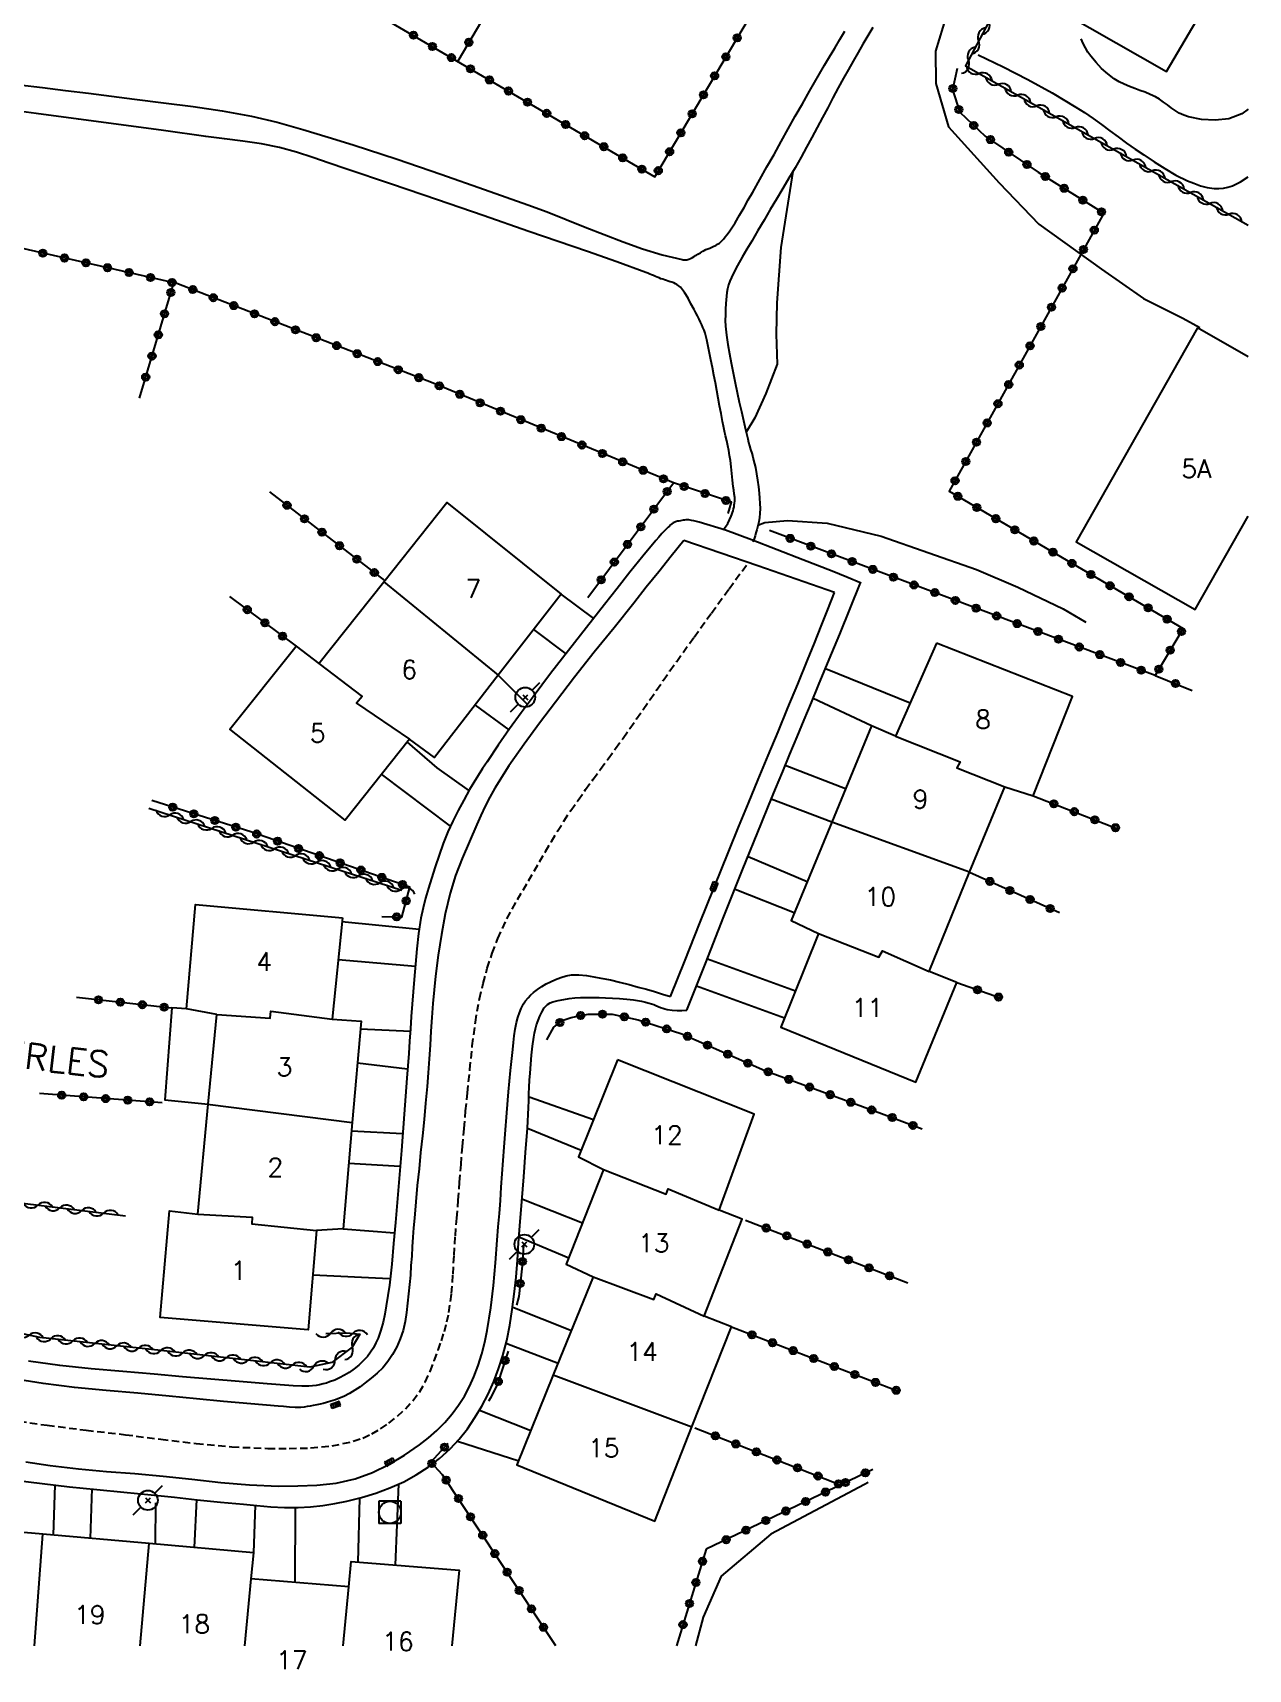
# Model space of a CAD drawing. Header units: millimetres. Extents: x 146997 to 148001, y 141998 to 143001.
# Drawn here: x 147917.3 to 148000, y 141998.4 to 142109.7 of the extents above; entities that cross this region are included whole.
import ezdxf
from ezdxf.enums import TextEntityAlignment as Align

# ---------------------------------------------------------------- set-up
doc = ezdxf.new("R2010")
doc.units = ezdxf.units.MM
doc.linetypes.add('DASHED', pattern=[0.75, 0.5, -0.25])
doc.layers.get('0').update_dxf_attribs({"linetype": 'CONTINUOUS'})
for name, color, linetype in [('W0001', 6, 'DASHED'), ('W0014', 7, 'CONTINUOUS'), ('W0017', 7, 'CONTINUOUS'), ('W0071', 7, 'CONTINUOUS'), ('W0101', 7, 'CONTINUOUS'), ('W0104', 1, 'CONTINUOUS'), ('W0211', 2, 'CONTINUOUS'), ('W0214', 2, 'CONTINUOUS'), ('W0310', 3, 'CONTINUOUS'), ('W0323', 7, 'CONTINUOUS'), ('W0330', 7, 'CONTINUOUS'), ('W0401', 7, 'CONTINUOUS'), ('W0420', 7, 'CONTINUOUS'), ('W0473', 7, 'CONTINUOUS'), ('W0989', 7, 'CONTINUOUS'), ('W0991', 7, 'CONTINUOUS'), ('W1102', 7, 'CONTINUOUS')]:
    doc.layers.add(name, color=color, linetype=linetype)
doc.styles.get("Standard").update_dxf_attribs({"font": 'romans.shx', "width": 0.85})

# ---------------------------------------------------------------- blocks, each defined once
blk = doc.blocks.new('T420')
for p, q in [((0.75, 0.75), (-0.75, 0.75)), ((-0.75, 0.75), (-0.75, -0.75)), ((0.75, 0.75), (0.75, -0.75)), ((0.75, -0.75), (-0.75, -0.75))]:
    blk.add_line(p, q)
blk.add_ellipse((0, 0), major_axis=(-0.53, 0.53), ratio=1, start_param=3.926991, end_param=10.210176)
blk = doc.blocks.new('T401')
for p, q in [((-0.3, 0.3), (0, 0.3)), ((-0.3, -0.25), (-0.3, 0.3)), ((-0.3, 0.15), (0, 0.15)), ((-0.3, 0), (0, 0)), ((0, 0.3), (0, -0.25)), ((-0.3, -0.15), (0, -0.15)), ((-0.3, -0.25), (-0.3, -0.3)), ((-0.3, -0.3), (0, -0.3)), ((0, -0.3), (0, -0.25))]:
    blk.add_line(p, q)
blk = doc.blocks.new('T473')
for p, q in [((-0.166667, 0.166667), (0.166667, -0.166667)), ((-0.166667, -0.166667), (0.166667, 0.166667)), ((0.500001, 0.500001), (1.000002, 1.000002)), ((-1.000002, -1.000002), (-0.500001, -0.500001))]:
    blk.add_line(p, q)
blk.add_ellipse((0, 0), major_axis=(0.471405, 0.471405), ratio=1, start_param=5.4977871438, end_param=11.780972451)
blk = doc.blocks.new('t323o')
at = {"color": 0, "linetype": 'Continuous'}
for radius in [0.25, 0.15]:
    blk.add_circle((0, 0), radius, dxfattribs=at)
blk = doc.blocks.new('t310o')
at = {"color": 0, "linetype": 'Continuous'}
for centre, start, end in [((-0.5, 0.38), 216.8699, 323.1304), ((0.5, -0.37), 36.8699, 143.1303)]:
    blk.add_arc(centre, 0.625, start, end, dxfattribs=at)

msp = doc.modelspace()

# ---------------------------------------------------------------- linework, layer by layer
at = {"layer": 'W0001'}
msp.add_lwpolyline([(147915.67, 142015.39), (147918.32, 142014.99), (147920.98, 142014.66), (147923.64, 142014.35), (147926.05, 142014.04), (147928.46, 142013.75), (147930.88, 142013.52), (147933.32, 142013.42), (147934.77, 142013.41), (147936.23, 142013.45), (147937.7, 142013.59), (147939.14, 142013.9), (147939.79, 142014.12), (147940.41, 142014.41), (147941, 142014.76), (147941.56, 142015.14), (147942.14, 142015.61), (147942.68, 142016.11), (147943.18, 142016.66), (147943.63, 142017.25), (147944.03, 142017.93), (147944.36, 142018.65), (147944.64, 142019.38), (147944.91, 142020.11), (147945.13, 142020.74), (147945.33, 142021.37), (147945.5, 142022.02), (147945.64, 142022.67), (147945.82, 142023.96), (147945.92, 142025.27), (147945.99, 142026.57), (147946.08, 142027.88), (147946.18, 142029.09), (147946.28, 142030.31), (147946.37, 142031.52), (147946.47, 142032.74), (147946.56, 142033.95), (147946.67, 142035.17), (147946.78, 142036.39), (147946.9, 142037.6), (147947.07, 142039.2), (147947.23, 142040.81), (147947.44, 142042.41), (147947.72, 142044), (147947.97, 142045.05), (147948.25, 142046.08), (147948.58, 142047.1), (147948.97, 142048.1), (147949.59, 142049.45), (147950.31, 142050.75), (147951.06, 142052.03), (147951.8, 142053.31), (147952.2, 142054.01), (147952.61, 142054.71), (147953.02, 142055.4), (147953.46, 142056.09), (147953.94, 142056.81), (147954.43, 142057.52), (147954.94, 142058.23), (147955.45, 142058.93), (147955.96, 142059.63), (147956.47, 142060.33), (147956.98, 142061.03), (147957.49, 142061.74), (147957.94, 142062.39), (147958.4, 142063.04), (147958.85, 142063.69), (147959.3, 142064.34), (147959.76, 142064.99), (147960.21, 142065.65), (147960.67, 142066.3), (147961.13, 142066.94), (147962.31, 142068.6), (147963.5, 142070.24), (147964.69, 142071.89), (147965.89, 142073.52)], dxfattribs=at)
at = {"layer": 'W0014'}
for points in [[(147973.68, 142072.27), (147972.69, 142072.68), (147971.7, 142073.09), (147970.71, 142073.48), (147969.71, 142073.87), (147967.96, 142074.55), (147966.21, 142075.23), (147964.44, 142075.87), (147962.65, 142076.42), (147962.48, 142076.47), (147962.3, 142076.51), (147962.13, 142076.54), (147961.95, 142076.57), (147961.85, 142076.57), (147961.76, 142076.57), (147961.66, 142076.56), (147961.57, 142076.55), (147961.47, 142076.54), (147961.38, 142076.52), (147961.28, 142076.5), (147961.18, 142076.48), (147961.11, 142076.46), (147961.04, 142076.44), (147960.97, 142076.41), (147960.9, 142076.37), (147960.81, 142076.31), (147960.72, 142076.24), (147960.64, 142076.16), (147960.55, 142076.08), (147960.33, 142075.86), (147960.12, 142075.64), (147959.92, 142075.4), (147959.71, 142075.17), (147958.82, 142074.1), (147957.95, 142073.01), (147957.09, 142071.91), (147956.23, 142070.82), (147955, 142069.26), (147953.77, 142067.7), (147952.55, 142066.13), (147951.36, 142064.55), (147950.56, 142063.46), (147949.77, 142062.36), (147949, 142061.25), (147948.24, 142060.13), (147947.93, 142059.66), (147947.63, 142059.19), (147947.34, 142058.71), (147947.05, 142058.23), (147946.66, 142057.52), (147946.27, 142056.81), (147945.91, 142056.09), (147945.57, 142055.35), (147945.26, 142054.57), (147944.97, 142053.78), (147944.71, 142052.98), (147944.46, 142052.19), (147944.26, 142051.52), (147944.06, 142050.85), (147943.88, 142050.18), (147943.73, 142049.49), (147943.57, 142048.45), (147943.46, 142047.41), (147943.37, 142046.36), (147943.28, 142045.31), (147943.21, 142044.47), (147943.14, 142043.64), (147943.08, 142042.8), (147943.02, 142041.96), (147942.96, 142041.12), (147942.91, 142040.28), (147942.85, 142039.45), (147942.78, 142038.61), (147942.6, 142036.15), (147942.41, 142033.69), (147942.21, 142031.24), (147942, 142028.78), (147941.87, 142027.36), (147941.75, 142025.94), (147941.6, 142024.52), (147941.38, 142023.11), (147941.28, 142022.56), (147941.17, 142022), (147941.02, 142021.45), (147940.83, 142020.92), (147940.68, 142020.59), (147940.51, 142020.27), (147940.32, 142019.97), (147940.1, 142019.68), (147939.82, 142019.38), (147939.52, 142019.09), (147939.2, 142018.83), (147938.86, 142018.59), (147938.55, 142018.39), (147938.21, 142018.22), (147937.88, 142018.07), (147937.53, 142017.94), (147937.31, 142017.86), (147937.08, 142017.8), (147936.85, 142017.74), (147936.61, 142017.7), (147936.37, 142017.67), (147936.12, 142017.66), (147935.88, 142017.65), (147935.64, 142017.65), (147935.05, 142017.67), (147934.46, 142017.72), (147933.88, 142017.77), (147933.29, 142017.82), (147931.37, 142017.97), (147929.44, 142018.13), (147927.52, 142018.29), (147925.6, 142018.46), (147923.46, 142018.65), (147921.32, 142018.83), (147919.18, 142019.05), (147917.06, 142019.35)], [(147961.61, 142075.18), (147960.76, 142074.12), (147959.91, 142073.05), (147959.06, 142071.99), (147958.22, 142070.92), (147956.88, 142069.24), (147955.53, 142067.57), (147954.19, 142065.88), (147952.88, 142064.18), (147951.81, 142062.75), (147950.75, 142061.31), (147949.72, 142059.84), (147948.76, 142058.33), (147948.42, 142057.72), (147948.11, 142057.11), (147947.82, 142056.48), (147947.54, 142055.85), (147947.04, 142054.71), (147946.55, 142053.55), (147946.1, 142052.38), (147945.73, 142051.18), (147945.39, 142049.79), (147945.13, 142048.38), (147944.92, 142046.97), (147944.74, 142045.55), (147944.63, 142044.61), (147944.54, 142043.67), (147944.47, 142042.73), (147944.41, 142041.79), (147944.36, 142040.85), (147944.3, 142039.91), (147944.23, 142038.97), (147944.16, 142038.03), (147944.06, 142036.91), (147943.95, 142035.79), (147943.84, 142034.67), (147943.72, 142033.55), (147943.61, 142032.43), (147943.49, 142031.31), (147943.39, 142030.19), (147943.29, 142029.07), (147943.23, 142028.42), (147943.19, 142027.78), (147943.15, 142027.14), (147943.11, 142026.5), (147943.06, 142025.85), (147943.02, 142025.21), (147942.96, 142024.57), (147942.89, 142023.93), (147942.83, 142023.3), (147942.76, 142022.67), (147942.67, 142022.04), (147942.52, 142021.43), (147942.32, 142020.87), (147942.09, 142020.33), (147941.81, 142019.81), (147941.48, 142019.32), (147941.14, 142018.91), (147940.76, 142018.54), (147940.36, 142018.2), (147939.95, 142017.87), (147939.6, 142017.61), (147939.24, 142017.38), (147938.88, 142017.16), (147938.49, 142016.96), (147938.21, 142016.83), (147937.92, 142016.72), (147937.62, 142016.63), (147937.32, 142016.54), (147937.1, 142016.48), (147936.88, 142016.43), (147936.65, 142016.38), (147936.42, 142016.34), (147936.21, 142016.3), (147936, 142016.26), (147935.79, 142016.22), (147935.57, 142016.2), (147935.18, 142016.2), (147934.79, 142016.22), (147934.4, 142016.26), (147934.02, 142016.29), (147932.17, 142016.45), (147930.32, 142016.62), (147928.47, 142016.8), (147926.62, 142016.98), (147924.48, 142017.17), (147922.33, 142017.35), (147920.19, 142017.56), (147918.06, 142017.83), (147916.75, 142018.03)], [(147971.86, 142071.63), (147966.66, 142073.44), (147961.61, 142075.18)], [(147961.83, 142043.22), (147963.08, 142046.41), (147964.34, 142049.59), (147965.61, 142052.77), (147966.89, 142055.95), (147967.37, 142057.12), (147967.86, 142058.29), (147968.34, 142059.47), (147968.83, 142060.64), (147969.32, 142061.81), (147969.81, 142062.98), (147970.3, 142064.15), (147970.78, 142065.33), (147971.5, 142067.07), (147972.22, 142068.8), (147972.93, 142070.54), (147973.64, 142072.29)], [(147960.72, 142044.15), (147961.7, 142046.63), (147962.68, 142049.1), (147963.68, 142051.58), (147964.68, 142054.05), (147965.34, 142055.67), (147966.01, 142057.3), (147966.68, 142058.92), (147967.35, 142060.54), (147968.03, 142062.17), (147968.7, 142063.79), (147969.37, 142065.41), (147970.03, 142067.04), (147970.5, 142068.19), (147970.96, 142069.34), (147971.42, 142070.49), (147971.87, 142071.64)], [(147916.86, 142012.51), (147918.53, 142012.25), (147920.45, 142012.02), (147922.36, 142011.85), (147924.28, 142011.7), (147926.2, 142011.54), (147928.16, 142011.33), (147930.12, 142011.11), (147932.09, 142010.93), (147934.06, 142010.86), (147935.36, 142010.87), (147936.67, 142010.92), (147937.98, 142011.06), (147939.27, 142011.35), (147940.44, 142011.78), (147941.56, 142012.33), (147942.62, 142012.96), (147943.64, 142013.66), (147944.25, 142014.13), (147944.82, 142014.63), (147945.36, 142015.18), (147945.86, 142015.76), (147946.3, 142016.36), (147946.69, 142016.98), (147947.03, 142017.63), (147947.34, 142018.29), (147947.64, 142019.06), (147947.88, 142019.84), (147948.08, 142020.64), (147948.25, 142021.44), (147948.5, 142022.97), (147948.67, 142024.51), (147948.8, 142026.05), (147948.93, 142027.58), (147949, 142028.48), (147949.07, 142029.39), (147949.14, 142030.29), (147949.2, 142031.19), (147949.26, 142032.1), (147949.32, 142033), (147949.39, 142033.9), (147949.46, 142034.8), (147949.57, 142036.24), (147949.7, 142037.68), (147949.83, 142039.12), (147949.98, 142040.55), (147950.03, 142041.02), (147950.08, 142041.48), (147950.14, 142041.94), (147950.24, 142042.39), (147950.33, 142042.72), (147950.43, 142043.04), (147950.55, 142043.35), (147950.71, 142043.65), (147950.86, 142043.86), (147951.02, 142044.07), (147951.2, 142044.25), (147951.39, 142044.43), (147951.67, 142044.64), (147951.95, 142044.83), (147952.25, 142045.01), (147952.56, 142045.16), (147952.9, 142045.31), (147953.25, 142045.45), (147953.61, 142045.56), (147953.98, 142045.62), (147954.48, 142045.63), (147954.99, 142045.58), (147955.49, 142045.5), (147955.98, 142045.41), (147956.62, 142045.28), (147957.25, 142045.13), (147957.89, 142044.97), (147958.52, 142044.8), (147959.07, 142044.65), (147959.62, 142044.49), (147960.17, 142044.32), (147960.72, 142044.15)], [(147916.3, 142011.23), (147917.97, 142011.03), (147919.83, 142010.81), (147921.69, 142010.62), (147923.54, 142010.45), (147925.4, 142010.26), (147926.97, 142010.1), (147928.53, 142009.93), (147930.1, 142009.77), (147931.67, 142009.62), (147932.59, 142009.54), (147933.52, 142009.45), (147934.45, 142009.39), (147935.39, 142009.39), (147936.22, 142009.44), (147937.06, 142009.53), (147937.88, 142009.66), (147938.7, 142009.83), (147939.69, 142010.08), (147940.67, 142010.37), (147941.63, 142010.73), (147942.57, 142011.15), (147943.41, 142011.62), (147944.23, 142012.14), (147945, 142012.73), (147945.73, 142013.38), (147946.34, 142014.04), (147946.9, 142014.76), (147947.4, 142015.51), (147947.87, 142016.29), (147948.3, 142017.11), (147948.69, 142017.96), (147949.02, 142018.84), (147949.31, 142019.73), (147949.58, 142020.76), (147949.78, 142021.8), (147949.94, 142022.86), (147950.08, 142023.91), (147950.21, 142025.07), (147950.3, 142026.23), (147950.38, 142027.4), (147950.46, 142028.56), (147950.59, 142030.22), (147950.73, 142031.88), (147950.86, 142033.54), (147950.98, 142035.2), (147951, 142035.67), (147951.03, 142036.14), (147951.05, 142036.6), (147951.07, 142037.07), (147951.08, 142037.54), (147951.11, 142038), (147951.13, 142038.47), (147951.17, 142038.94), (147951.21, 142039.55), (147951.26, 142040.16), (147951.33, 142040.77), (147951.42, 142041.38), (147951.47, 142041.67), (147951.53, 142041.95), (147951.6, 142042.24), (147951.7, 142042.52), (147951.82, 142042.81), (147951.95, 142043.1), (147952.12, 142043.38), (147952.35, 142043.62), (147952.52, 142043.72), (147952.7, 142043.8), (147952.89, 142043.84), (147953.07, 142043.89), (147953.45, 142043.96), (147953.83, 142044.02), (147954.21, 142044.06), (147954.58, 142044.08), (147955.01, 142044.1), (147955.44, 142044.1), (147955.87, 142044.09), (147956.29, 142044.07), (147956.77, 142044.05), (147957.25, 142044.02), (147957.73, 142043.98), (147958.2, 142043.93), (147958.47, 142043.89), (147958.74, 142043.84), (147959, 142043.78), (147959.27, 142043.71), (147959.42, 142043.66), (147959.57, 142043.61), (147959.72, 142043.54), (147959.87, 142043.48), (147960.02, 142043.42), (147960.18, 142043.36), (147960.33, 142043.31), (147960.49, 142043.28), (147960.82, 142043.22), (147961.16, 142043.2), (147961.49, 142043.2), (147961.83, 142043.22)]]:
    msp.add_lwpolyline(points, dxfattribs=at)
at = {"layer": 'W0017'}
for points in [[(147981.02, 142113.61), (147979.48, 142110.9), (147978.73, 142108.46), (147978.76, 142106.25), (147979.61, 142103.32), (147983.05, 142099.51), (147985.75, 142096.7), (147990.02, 142093.63), (147992.87, 142091.63), (147995.55, 142090.3), (147996.7, 142089.66)], [(147969.03, 142100.27), (147968.21, 142095.11), (147967.94, 142091.35), (147967.9, 142089.2), (147967.97, 142087.17), (147967.2, 142085.18), (147966.45, 142083.51), (147965.86, 142082.54)], [(147966.66, 142076.21), (147967.12, 142076.4), (147968.66, 142076.53), (147971.36, 142076.35), (147975.03, 142075.46), (147981.51, 142073.2), (147984.34, 142072), (147987.41, 142070.53), (147988.96, 142069.62)], [(147955.49, 142069.88), (147953.27, 142071.52)], [(147951.4, 142069.11), (147953.6, 142067.46)], [(147971.25, 142066.47), (147977, 142064.14)], [(147950.97, 142064.04), (147949, 142066.02)], [(147974.37, 142062.56), (147970.41, 142064.42)], [(147947.43, 142063.98), (147949.72, 142062.29)], [(147942.81, 142061.46), (147944.82, 142059.71), (147947.01, 142058.15)], [(147968.51, 142059.9), (147972.62, 142058.31)], [(147945.75, 142055.75), (147941.06, 142059.27)], [(147971.68, 142056.02), (147967.56, 142057.59)], [(147965.99, 142053.67), (147970.01, 142051.97)], [(147969.13, 142049.84), (147965.1, 142051.44)], [(147938.37, 142049.25), (147943.62, 142048.73)], [(147938.11, 142046.68), (147943.36, 142046.23)], [(147963.22, 142046.73), (147969.21, 142044.54)], [(147968.46, 142042.69), (147962.48, 142044.87)], [(147939.63, 142041.95), (147943.02, 142041.81)], [(147939.43, 142039.65), (147942.83, 142039.24)], [(147951.09, 142037.34), (147955.47, 142035.78)], [(147950.98, 142035.2), (147954.64, 142033.7)], [(147939.02, 142035.02), (147942.49, 142034.83)], [(147942.31, 142032.59), (147938.83, 142032.79)], [(147950.6, 142030.4), (147954.73, 142028.77)], [(147938.44, 142028.36), (147941.94, 142028.08)], [(147950.4, 142027.81), (147953.79, 142026.39)], [(147941.6, 142024.95), (147936.38, 142025.21)], [(147949.98, 142023.03), (147953.97, 142021.44)], [(147949.57, 142020.56), (147953.07, 142019.21)], [(147947.71, 142016.01), (147951.22, 142014.64)], [(147946.23, 142013.92), (147950.39, 142012.58)], [(147918.85, 142010.94), (147918.73, 142007.52)], [(147921.27, 142007.29), (147921.38, 142010.68)], [(147942.01, 142005.48), (147942.24, 142011)], [(147925.69, 142006.91), (147925.7, 142009.72)], [(147928.34, 142006.68), (147928.5, 142009.95)], [(147932.46, 142009.55), (147932.36, 142006.32)], [(147939.55, 142010.03), (147939.44, 142005.69)], [(147935.19, 142009.4), (147935.17, 142004.3)]]:
    msp.add_lwpolyline(points, dxfattribs=at)
at = {"layer": 'W0071'}
for points in [[(147916.44, 142106.17), (147918, 142105.98), (147919.57, 142105.79), (147921.13, 142105.6), (147922.69, 142105.4), (147924.25, 142105.19), (147926.24, 142104.94), (147928.24, 142104.69), (147930.23, 142104.41), (147932.21, 142104.04), (147933.97, 142103.63), (147935.7, 142103.14), (147937.43, 142102.62), (147939.14, 142102.08), (147942.13, 142101.11), (147945.1, 142100.09), (147948.05, 142099.04), (147951.01, 142098), (147952.32, 142097.52), (147953.61, 142097.02), (147954.9, 142096.49), (147956.19, 142095.98), (147957.49, 142095.48), (147958.81, 142095.01), (147960.15, 142094.61), (147961.51, 142094.29), (147961.58, 142094.27), (147961.66, 142094.26), (147961.74, 142094.26), (147961.82, 142094.26), (147961.95, 142094.3), (147962.08, 142094.36), (147962.21, 142094.43), (147962.33, 142094.5), (147962.41, 142094.55), (147962.5, 142094.6), (147962.58, 142094.65), (147962.66, 142094.7), (147962.74, 142094.75), (147962.83, 142094.8), (147962.91, 142094.85), (147962.99, 142094.89), (147963.12, 142094.96), (147963.26, 142095.02), (147963.39, 142095.07), (147963.52, 142095.13), (147963.66, 142095.19), (147963.79, 142095.25), (147963.91, 142095.32), (147964.04, 142095.4), (147964.18, 142095.53), (147964.31, 142095.67), (147964.43, 142095.82), (147964.55, 142095.97), (147964.7, 142096.17), (147964.84, 142096.37), (147964.97, 142096.58), (147965.1, 142096.79), (147965.41, 142097.3), (147965.71, 142097.82), (147966, 142098.35), (147966.3, 142098.87), (147966.78, 142099.73), (147967.27, 142100.58), (147967.75, 142101.44), (147968.23, 142102.31), (147968.71, 142103.17), (147969.19, 142104.03), (147969.68, 142104.88), (147970.16, 142105.74), (147970.5, 142106.33), (147970.84, 142106.91), (147971.19, 142107.5), (147971.53, 142108.08), (147971.88, 142108.66), (147972.22, 142109.25), (147972.56, 142109.83)], [(147974.46, 142110.08), (147974.13, 142109.5), (147973.8, 142108.93), (147973.47, 142108.36), (147973.14, 142107.78), (147972.81, 142107.21), (147972.48, 142106.63), (147972.12, 142105.96), (147971.76, 142105.29), (147971.4, 142104.61), (147971.04, 142103.94), (147970.68, 142103.26), (147970.32, 142102.59), (147969.96, 142101.92), (147969.59, 142101.25), (147969.18, 142100.53), (147968.76, 142099.82), (147968.34, 142099.11), (147967.92, 142098.39), (147967.49, 142097.68), (147967.07, 142096.97), (147966.65, 142096.26), (147966.23, 142095.54), (147965.91, 142094.99), (147965.58, 142094.44), (147965.27, 142093.89), (147964.98, 142093.32), (147964.86, 142093.07), (147964.75, 142092.82), (147964.66, 142092.56), (147964.58, 142092.29), (147964.53, 142092.05), (147964.51, 142091.79), (147964.49, 142091.54), (147964.48, 142091.29), (147964.45, 142090.91), (147964.44, 142090.53), (147964.43, 142090.14), (147964.45, 142089.76), (147964.51, 142089.13), (147964.61, 142088.5), (147964.72, 142087.87), (147964.84, 142087.25), (147964.97, 142086.58), (147965.1, 142085.91), (147965.25, 142085.25), (147965.39, 142084.58), (147965.53, 142083.96), (147965.67, 142083.34), (147965.81, 142082.72), (147965.96, 142082.1), (147966.02, 142081.85), (147966.09, 142081.61), (147966.16, 142081.36), (147966.23, 142081.12), (147966.3, 142080.87), (147966.36, 142080.63), (147966.42, 142080.38), (147966.48, 142080.13), (147966.56, 142079.7), (147966.63, 142079.27), (147966.69, 142078.83), (147966.74, 142078.39), (147966.77, 142078.05), (147966.79, 142077.7), (147966.8, 142077.36), (147966.79, 142077.01), (147966.76, 142076.73), (147966.71, 142076.45), (147966.64, 142076.18), (147966.58, 142075.9), (147966.52, 142075.7), (147966.46, 142075.49), (147966.39, 142075.29), (147966.32, 142075.09)], [(147964.3, 142075.89), (147964.46, 142076.11), (147964.6, 142076.34), (147964.73, 142076.58), (147964.84, 142076.82), (147964.88, 142076.95), (147964.93, 142077.07), (147964.97, 142077.2), (147965, 142077.33), (147965.03, 142077.46), (147965.05, 142077.59), (147965.07, 142077.72), (147965.08, 142077.85), (147965.08, 142078.1), (147965.05, 142078.35), (147965.01, 142078.59), (147964.98, 142078.84), (147964.93, 142079.28), (147964.89, 142079.73), (147964.84, 142080.18), (147964.78, 142080.62), (147964.73, 142080.95), (147964.67, 142081.29), (147964.6, 142081.62), (147964.53, 142081.95), (147964.46, 142082.29), (147964.39, 142082.62), (147964.32, 142082.95), (147964.25, 142083.28), (147964.15, 142083.81), (147964.05, 142084.33), (147963.95, 142084.85), (147963.86, 142085.38), (147963.76, 142085.9), (147963.66, 142086.42), (147963.56, 142086.95), (147963.45, 142087.47), (147963.37, 142087.92), (147963.28, 142088.38), (147963.18, 142088.83), (147963.06, 142089.28), (147962.99, 142089.47), (147962.92, 142089.66), (147962.85, 142089.84), (147962.76, 142090.03), (147962.66, 142090.24), (147962.55, 142090.46), (147962.43, 142090.67), (147962.31, 142090.88), (147962.1, 142091.27), (147961.9, 142091.66), (147961.67, 142092.05), (147961.39, 142092.4), (147961.31, 142092.47), (147961.23, 142092.53), (147961.14, 142092.58), (147961.05, 142092.63), (147960.93, 142092.69), (147960.81, 142092.74), (147960.68, 142092.78), (147960.56, 142092.82), (147960.43, 142092.86), (147960.31, 142092.9), (147960.18, 142092.94), (147960.06, 142092.98), (147959.93, 142093.03), (147959.81, 142093.08), (147959.68, 142093.14), (147959.55, 142093.19), (147959.42, 142093.24), (147959.3, 142093.3), (147959.17, 142093.35), (147959.04, 142093.4), (147957.06, 142094.13), (147955.07, 142094.83), (147953.07, 142095.52), (147951.08, 142096.2), (147947.97, 142097.28), (147944.86, 142098.35), (147941.74, 142099.41), (147938.62, 142100.46), (147937.5, 142100.84), (147936.39, 142101.23), (147935.27, 142101.59), (147934.13, 142101.9), (147932.89, 142102.15), (147931.63, 142102.33), (147930.37, 142102.49), (147929.12, 142102.66), (147926.24, 142103.06), (147923.35, 142103.45), (147920.46, 142103.83), (147917.58, 142104.22), (147916.21, 142104.4)]]:
    msp.add_lwpolyline(points, dxfattribs=at)
at = {"layer": 'W0101'}
for points in [[(147991.03, 142117.25), (147989.35, 142118.24), (147985.81, 142112.03), (147994.45, 142107.08), (147997.95, 142113.07)], [(147996.54, 142089.63), (147988.29, 142075.09), (147996.4, 142070.49), (148000, 142076.83)], [(148000, 142087.66), (147996.54, 142089.63)], [(147941.21, 142072.37), (147945.49, 142077.77), (147953.27, 142071.52)], [(147936.79, 142066.81), (147941.21, 142072.37)], [(147953.27, 142071.52), (147949, 142066.02)], [(147942.96, 142061.65), (147938.59, 142056.16), (147930.74, 142062.35), (147935.26, 142067.98), (147936.79, 142066.81)], [(147978.79, 142068.2), (147976, 142061.87)], [(147983.44, 142058.42), (147985.38, 142057.81), (147988.05, 142064.57), (147978.79, 142068.2)], [(147949, 142066.02), (147944.66, 142060.42), (147942.96, 142061.65)], [(147976, 142061.87), (147974.37, 142062.56), (147971.68, 142056.02)], [(147981.05, 142052.61), (147983.44, 142058.42)], [(147971.68, 142056.02), (147968.92, 142049.32), (147970.78, 142048.45)], [(147978.29, 142045.86), (147981.05, 142052.61)], [(147929.86, 142042.94), (147927.79, 142043.31), (147928.4, 142050.42), (147938.4, 142049.51)], [(147938.4, 142049.51), (147937.7, 142042.62)], [(147970.78, 142048.45), (147968.21, 142042.07), (147977.39, 142038.33), (147980.19, 142045.11), (147978.29, 142045.86)], [(147929.28, 142036.84), (147929.86, 142042.94)], [(147937.7, 142042.62), (147939.68, 142042.47), (147939.07, 142035.58)], [(147957.1, 142039.84), (147954.46, 142033.24), (147956.16, 142032.38)], [(147964.02, 142029.62), (147966.4, 142036.15), (147957.1, 142039.84)], [(147928.56, 142029.35), (147929.28, 142036.84)], [(147939.07, 142035.58), (147938.44, 142028.36), (147936.64, 142028.24)], [(147956.16, 142032.38), (147953.62, 142025.96), (147955.44, 142025.09)], [(147936.64, 142028.24), (147936.06, 142021.48), (147926.01, 142022.33), (147926.64, 142029.57), (147928.56, 142029.35)], [(147962.99, 142022.41), (147965.58, 142029), (147964.02, 142029.62)], [(147955.44, 142025.09), (147952.74, 142018.42)], [(147962.17, 142014.89), (147964.85, 142021.69), (147962.99, 142022.41)], [(147952.74, 142018.42), (147950.27, 142012.29), (147959.64, 142008.48), (147962.17, 142014.89)], [(147918.03, 142007.58), (147910.98, 142008.2), (147910.26, 142000)], [(147925.26, 142006.95), (147918.03, 142007.58)], [(147932.36, 142006.32), (147925.26, 142006.95)], [(147932.36, 142006.32), (147932.18, 142004.54)], [(147938.83, 142004.01), (147938.99, 142005.73), (147946.34, 142005.13), (147945.84, 142000)], [(147938.83, 142004.01), (147932.18, 142004.54)]]:
    msp.add_lwpolyline(points, dxfattribs=at)
at = {"layer": 'W0104'}
msp.add_lwpolyline([(147927.79, 142043.31), (147926.79, 142043.38), (147926.32, 142037.12), (147929.27, 142036.84)], dxfattribs=at)
at = {"layer": 'W0211'}
msp.add_lwpolyline([(147981.64, 142108.2), (147983.34, 142107.39), (147985.01, 142106.54), (147986.66, 142105.62), (147988.27, 142104.66), (147988.87, 142104.28), (147989.45, 142103.88), (147990.02, 142103.47), (147990.59, 142103.05), (147991.15, 142102.63), (147991.72, 142102.21), (147992.3, 142101.8), (147992.89, 142101.41), (147993.61, 142100.94), (147994.33, 142100.47), (147995.08, 142100.03), (147995.86, 142099.65), (147996.3, 142099.47), (147996.75, 142099.31), (147997.21, 142099.18), (147997.68, 142099.12), (147998, 142099.11), (147998.31, 142099.14), (147998.62, 142099.2), (147998.92, 142099.3), (147999.48, 142099.57), (148000, 142099.9)], dxfattribs=at)
at = {"layer": 'W0214'}
msp.add_lwpolyline([(148000, 142104.51), (147999.57, 142104.19), (147998.68, 142103.86), (147997.74, 142103.76), (147996.82, 142103.82), (147995.93, 142104), (147995.61, 142104.1), (147995.31, 142104.25), (147995.03, 142104.42), (147994.76, 142104.61), (147994.5, 142104.81), (147994.24, 142105), (147993.97, 142105.19), (147993.69, 142105.35), (147993.34, 142105.51), (147992.99, 142105.66), (147992.63, 142105.79), (147992.28, 142105.92), (147991.92, 142106.06), (147991.57, 142106.21), (147991.22, 142106.38), (147990.89, 142106.58), (147990.45, 142106.92), (147990.03, 142107.29), (147989.65, 142107.69), (147989.3, 142108.12), (147989.1, 142108.4), (147988.93, 142108.68), (147988.77, 142108.98), (147988.64, 142109.29)], dxfattribs=at)
at = {"layer": 'W0310'}
for points in [[(147983.53, 142112.69), (147980.76, 142107.47), (148000, 142096.63)], [(147925.23, 142056.97), (147942.44, 142051.4)], [(147937.28, 142021.24), (147938.7, 142021.28), (147939.59, 142021.19), (147939.06, 142020.31), (147937.69, 142019.26), (147936.18, 142018.95), (147932.15, 142019.4), (147926.04, 142020.07), (147917.83, 142020.97), (147911.32, 142022.35), (147907.54, 142023.64), (147908.42, 142027.17), (147909.69, 142030.87), (147913.86, 142030.43), (147923.65, 142029.23)]]:
    msp.add_lwpolyline(points, dxfattribs=at)
at = {"layer": 'W0323'}
for points in [[(147906.85, 142130.23), (147900.25, 142131.53), (147898.72, 142124.38), (147910.18, 142122.03), (147924.18, 142119.14), (147925.55, 142119.07), (147934.14, 142114.86), (147959.64, 142099.92), (147971.3, 142119.55)], [(147955.69, 142123.52), (147952.33, 142118.26), (147950.79, 142115.46), (147946.24, 142107.77)], [(147980.21, 142107.27), (147979.89, 142105.83), (147980.38, 142104.31), (147982.11, 142102.68), (147985.72, 142100.23), (147990.17, 142097.44), (147979.66, 142078.52), (147995.58, 142069.18), (147993.66, 142066), (147967.44, 142075.85)], [(147964.63, 142077.01), (147964.85, 142077.78), (147960.92, 142079.09), (147944.57, 142085.87), (147927.13, 142092.66), (147897.55, 142099.36)], [(147924.6, 142084.85), (147926.93, 142092.71)], [(147955.09, 142071.3), (147960.92, 142079.09)], [(147933.45, 142078.49), (147941.27, 142072.45)], [(147930.73, 142071.37), (147935.26, 142067.98)], [(147993.66, 142066), (147996.18, 142064.98)], [(147941.09, 142049.61), (147942.45, 142049.56), (147942.99, 142051.6), (147932.23, 142055.33), (147925.43, 142057.48)], [(147985.38, 142057.81), (147991.13, 142055.57)], [(147981.05, 142052.61), (147987.17, 142049.86)], [(147926.77, 142043.37), (147920.32, 142044.1)], [(147980.18, 142045.11), (147983.15, 142044.07)], [(147952.29, 142041.22), (147952.77, 142042.07), (147953.35, 142042.52), (147953.96, 142042.73), (147955.11, 142042.96), (147956.75, 142042.95), (147958.51, 142042.58), (147961.47, 142041.62), (147967.13, 142039.12), (147975.05, 142036.2), (147977.83, 142035.15)], [(147926.14, 142036.93), (147917.81, 142037.55)], [(147965.82, 142028.95), (147976.84, 142024.68)], [(147950.71, 142027.24), (147950.63, 142025.83), (147950.48, 142024.59), (147950.39, 142023.76), (147950.24, 142023.17)], [(147964.85, 142021.69), (147976.15, 142017.33)], [(147949.67, 142020.03), (147948.95, 142017.8), (147948.5, 142016.87), (147948.34, 142016.63)], [(147962.36, 142014.81), (147972.28, 142010.95)], [(147952.91, 142000), (147945.21, 142011.63), (147944.41, 142012.48), (147945.6, 142013.77)], [(147974.46, 142011.99), (147963.14, 142006.56)], [(147963.14, 142006.56), (147961.12, 142000)]]:
    msp.add_lwpolyline(points, dxfattribs=at)
at = {"layer": 'W0330'}
msp.add_lwpolyline([(147974.16, 142011.09), (147973.9, 142010.97), (147967.53, 142007.58), (147964.16, 142004.73), (147962.94, 142001.95), (147962.41, 142000)], dxfattribs=at)
at = {"layer": 'W1102'}
for points in [[(147941.21, 142072.37), (147949, 142066.02)], [(147936.79, 142066.81), (147939.75, 142064.57), (147939.36, 142064.11), (147942.96, 142061.65)], [(147976, 142061.87), (147980.4, 142060.12), (147980.19, 142059.72), (147983.44, 142058.42)], [(147981.05, 142052.61), (147971.68, 142056.02)], [(147970.78, 142048.45), (147974.88, 142046.84), (147975.13, 142047.26), (147978.29, 142045.86)], [(147929.86, 142042.94), (147933.49, 142042.69), (147933.52, 142043.16), (147937.7, 142042.62)], [(147929.23, 142036.84), (147939.07, 142035.58)], [(147956.16, 142032.38), (147960.42, 142030.71), (147960.55, 142031.08), (147964.02, 142029.62)], [(147928.56, 142029.35), (147932.26, 142029.14), (147932.25, 142028.7), (147936.64, 142028.24)], [(147955.44, 142025.09), (147959.57, 142023.55), (147959.74, 142023.93), (147962.99, 142022.41)], [(147952.74, 142018.42), (147962.17, 142014.89)], [(147917.45, 142000), (147918.03, 142007.58)], [(147924.65, 142000), (147925.26, 142006.95)], [(147932.18, 142004.54), (147931.73, 142000)], [(147938.46, 142000), (147938.83, 142004.01)]]:
    msp.add_lwpolyline(points, dxfattribs=at)

# ---------------------------------------------------------------- block references
at = {"layer": 'W0310'}
for p, rotation in [((147982.36, 142110.49), 242.0574119896982), ((147981.66, 142109.16), 242.0574119896982), ((147980.96, 142107.84), 242.0574119896982), ((147981.7, 142106.94), 330.6138242017661), ((147983.01, 142106.2), 330.6138242017661), ((147984.32, 142105.46), 330.6138242017661), ((147985.62, 142104.73), 330.6138242017661), ((147986.93, 142103.99), 330.6138242017661), ((147988.24, 142103.26), 330.6138242017661), ((147989.54, 142102.52), 330.6138242017661), ((147990.85, 142101.78), 330.6138242017661), ((147992.16, 142101.05), 330.6138242017661), ((147993.47, 142100.31), 330.6138242017661), ((147994.77, 142099.58), 330.6138242017661), ((147996.08, 142098.84), 330.6138242017661), ((147997.39, 142098.1), 330.6138242017661), ((147998.69, 142097.37), 330.6138242017661), ((147926.66, 142056.51), 342.0512481748588), ((147928.09, 142056.05), 342.0512481748588), ((147929.51, 142055.59), 342.0512481748588), ((147930.94, 142055.13), 342.0512481748588), ((147932.37, 142054.66), 342.0512481748588), ((147933.79, 142054.2), 342.0512481748588), ((147935.22, 142053.74), 342.0512481748588), ((147936.65, 142053.28), 342.0512481748588), ((147938.07, 142052.81), 342.0512481748588), ((147939.5, 142052.35), 342.0512481748588), ((147940.93, 142051.89), 342.0512481748588), ((147942.36, 142051.43), 342.0512481748588), ((147917.69, 142029.96), 353.0204717353392), ((147919.18, 142029.77), 353.0204717353392), ((147920.67, 142029.59), 353.0204717353392), ((147922.16, 142029.41), 353.0204717353392), ((147917.1, 142021.13), 168.0488621520362), ((147918.58, 142020.89), 173.7402959506643), ((147920.07, 142020.73), 173.7402959506643), ((147921.56, 142020.56), 173.7402959506643), ((147923.05, 142020.4), 173.7402959506643), ((147937.6, 142021.25), 1.768570931261787), ((147939.1, 142021.24), 353.8229224232825), ((147939.07, 142020.32), 238.9786983458181), ((147924.54, 142020.24), 173.7402959506643), ((147926.03, 142020.07), 173.7402959506643), ((147927.52, 142019.91), 173.7205694606659), ((147929.01, 142019.74), 173.7205694606659), ((147930.5, 142019.58), 173.7205694606659), ((147931.99, 142019.42), 173.7205694606659), ((147933.49, 142019.25), 173.6208389620745), ((147937.89, 142019.41), 217.3790918830447), ((147934.98, 142019.08), 173.6208389620745), ((147936.46, 142019.01), 191.5659440843957)]:
    msp.add_blockref('t310o', p, dxfattribs=dict(at, rotation=rotation))
at = {"layer": 'W0323'}
for p, rotation in [((147943.23, 142109.54), 329.6376550123604), ((147965.25, 142109.36), 59.29751244321638), ((147944.52, 142108.78), 329.6376550123604), ((147947, 142109.06), 239.3738492862061), ((147945.81, 142108.02), 329.6376550123604), ((147947.11, 142107.26), 329.6376550123604), ((147964.48, 142108.07), 59.29751244321638), ((147948.4, 142106.5), 329.6376550123604), ((147963.71, 142106.78), 59.29751244321638), ((147949.7, 142105.75), 329.6376550123604), ((147950.99, 142104.99), 329.6376550123604), ((147962.95, 142105.49), 59.29751244321638), ((147979.91, 142105.92), 257.7154327049304), ((147952.29, 142104.23), 329.6376550123604), ((147962.18, 142104.2), 59.29751244321638), ((147980.32, 142104.49), 287.6843920263265), ((147953.58, 142103.47), 329.6376550123604), ((147954.87, 142102.71), 329.6376550123604), ((147961.42, 142102.91), 59.29751244321638), ((147981.33, 142103.41), 316.7057430430764), ((147956.17, 142101.96), 329.6376550123604), ((147960.65, 142101.62), 59.29751244321638), ((147982.47, 142102.44), 325.8620338261935), ((147983.71, 142101.59), 325.8620338261935), ((147957.46, 142101.2), 329.6376550123604), ((147984.95, 142100.75), 325.8620338261935), ((147958.76, 142100.44), 329.6376550123604), ((147959.88, 142100.33), 59.29751244321638), ((147986.2, 142099.93), 327.8790802997967), ((147987.48, 142099.13), 327.8790802997967), ((147988.75, 142098.33), 327.8790802997967), ((147990.02, 142097.53), 327.8790802997967), ((147989.53, 142096.29), 240.9549102685364), ((147988.8, 142094.97), 240.9549102685364), ((147918.03, 142094.72), 167.251749378842), ((147919.5, 142094.39), 167.251749378842), ((147920.96, 142094.06), 167.251749378842), ((147922.42, 142093.73), 167.251749378842), ((147923.89, 142093.4), 167.251749378842), ((147925.35, 142093.07), 167.251749378842), ((147926.81, 142092.73), 167.251749378842), ((147988.08, 142093.66), 240.9549102685364), ((147926.73, 142092.04), 73.48250423618981), ((147928.22, 142092.24), 158.7109638024726), ((147929.62, 142091.69), 158.7109638024726), ((147987.35, 142092.35), 240.9549102685364), ((147926.3, 142090.6), 73.48250423618981), ((147931.02, 142091.15), 158.7109638024726), ((147932.42, 142090.6), 158.7109638024726), ((147986.62, 142091.04), 240.9549102685364), ((147933.81, 142090.06), 158.7109638024726), ((147935.21, 142089.51), 158.7109638024726), ((147985.89, 142089.73), 240.9549102685364), ((147925.88, 142089.16), 73.48250423618981), ((147936.61, 142088.97), 158.7109638024726), ((147938.01, 142088.43), 158.7109638024726), ((147985.16, 142088.42), 240.9549102685364), ((147925.45, 142087.72), 73.48250423618981), ((147939.4, 142087.88), 158.7109638024726), ((147940.8, 142087.34), 158.7109638024726), ((147984.43, 142087.11), 240.9549102685364), ((147925.02, 142086.29), 73.48250423618981), ((147942.2, 142086.79), 158.7109638024726), ((147943.6, 142086.25), 158.7109638024726), ((147944.99, 142085.69), 157.4687857357247), ((147946.38, 142085.12), 157.4687857357247), ((147983.71, 142085.79), 240.9549102685364), ((147947.76, 142084.54), 157.4687857357247), ((147949.15, 142083.97), 157.4687857357247), ((147982.98, 142084.48), 240.9549102685364), ((147950.53, 142083.39), 157.4687857357247), ((147951.92, 142082.82), 157.4687857357247), ((147982.25, 142083.17), 240.9549102685364), ((147953.3, 142082.24), 157.4687857357247), ((147954.69, 142081.67), 157.4687857357247), ((147981.52, 142081.86), 240.9549102685364), ((147956.08, 142081.09), 157.4687857357247), ((147957.46, 142080.52), 157.4687857357247), ((147980.79, 142080.55), 240.9549102685364), ((147958.85, 142079.95), 157.4687857357247), ((147960.23, 142079.37), 157.4687857357247), ((147960.48, 142078.51), 53.1961112873666), ((147961.64, 142078.85), 161.6261806245891), ((147963.06, 142078.37), 161.6261806245891), ((147980.06, 142079.24), 240.9549102685364), ((147980.25, 142078.18), 329.6103430687685), ((147934.63, 142077.57), 322.3143310675172), ((147959.58, 142077.31), 53.1961112873666), ((147964.48, 142077.9), 161.6261806245891), ((147981.54, 142077.42), 329.6103430687685), ((147935.82, 142076.65), 322.3143310675172), ((147958.69, 142076.11), 53.1961112873666), ((147982.83, 142076.66), 329.6103430687685), ((147937.01, 142075.74), 322.3143310675172), ((147957.79, 142074.91), 53.1961112873666), ((147968.85, 142075.32), 159.4147423998031), ((147984.13, 142075.9), 329.6103430687685), ((147985.42, 142075.14), 329.6103430687685), ((147938.2, 142074.82), 322.3143310675172), ((147939.38, 142073.9), 322.3143310675172), ((147970.25, 142074.79), 159.4147423998031), ((147971.66, 142074.26), 159.4147423998031), ((147986.72, 142074.38), 329.6103430687685), ((147940.57, 142072.99), 322.3143310675172), ((147956.89, 142073.71), 53.1961112873666), ((147973.06, 142073.74), 159.4147423998031), ((147974.47, 142073.21), 159.4147423998031), ((147975.87, 142072.68), 159.4147423998031), ((147988.01, 142073.62), 329.6103430687685), ((147989.3, 142072.86), 329.6103430687685), ((147955.99, 142072.5), 53.1961112873666), ((147977.27, 142072.15), 159.4147423998031), ((147978.68, 142071.63), 159.4147423998031), ((147990.6, 142072.1), 329.6103430687685), ((147931.93, 142070.47), 323.1845040873956), ((147980.08, 142071.1), 159.4147423998031), ((147981.49, 142070.57), 159.4147423998031), ((147991.89, 142071.35), 329.6103430687685), ((147993.19, 142070.59), 329.6103430687685), ((147933.13, 142069.57), 323.1845040873956), ((147982.89, 142070.04), 159.4147423998031), ((147984.29, 142069.52), 159.4147423998031), ((147994.48, 142069.83), 329.6103430687685), ((147934.33, 142068.67), 323.1845040873956), ((147985.7, 142068.99), 159.4147423998031), ((147987.1, 142068.46), 159.4147423998031), ((147995.46, 142068.99), 238.9437414828634), ((147988.51, 142067.93), 159.4147423998031), ((147989.91, 142067.41), 159.4147423998031), ((147994.69, 142067.71), 238.9437414828634), ((147991.32, 142066.88), 159.4147423998031), ((147992.72, 142066.35), 159.4147423998031), ((147993.92, 142066.42), 238.9437414828634), ((147995.05, 142065.44), 337.9929491724224), ((147986.78, 142057.27), 338.7412659531836), ((147926.86, 142057.03), 162.4620991121847), ((147928.29, 142056.58), 162.4620991121847), ((147929.72, 142056.13), 162.4620991121847), ((147988.17, 142056.73), 338.7412659531836), ((147989.57, 142056.18), 338.7412659531836), ((147931.15, 142055.67), 162.4620991121847), ((147932.57, 142055.21), 160.8809074869276), ((147990.97, 142055.64), 338.7412659531836), ((147933.99, 142054.72), 160.8809074869276), ((147935.41, 142054.23), 160.8809074869276), ((147936.83, 142053.74), 160.8809074869276), ((147938.24, 142053.25), 160.8809074869276), ((147939.66, 142052.76), 160.8809074869276), ((147941.08, 142052.26), 160.8809074869276), ((147942.49, 142051.77), 160.8809074869276), ((147982.42, 142051.99), 335.7867829301002), ((147942.74, 142050.66), 75.3529224591524), ((147983.79, 142051.37), 335.7867829301002), ((147985.16, 142050.76), 335.7867829301002), ((147942.09, 142049.57), 357.855565202498), ((147986.53, 142050.14), 335.7867829301002), ((147921.81, 142043.93), 173.5330763310357), ((147923.3, 142043.77), 173.5330763310357), ((147981.59, 142044.61), 340.8261505956573), ((147983.01, 142044.12), 340.8261505956573), ((147924.79, 142043.6), 173.5330763310357), ((147926.28, 142043.43), 173.5330763310357), ((147954.6, 142042.86), 11.31952172618744), ((147956.09, 142042.95), 359.5810255341608), ((147957.57, 142042.78), 348.0229251442099), ((147953.19, 142042.39), 37.27724387744348), ((147959.02, 142042.41), 342.1654428024416), ((147960.45, 142041.95), 342.1654428024416), ((147961.86, 142041.45), 336.1268006356435), ((147963.23, 142040.84), 336.1268006356435), ((147964.6, 142040.24), 336.1268006356435), ((147965.97, 142039.63), 336.1268006356435), ((147967.35, 142039.04), 339.7459646648079), ((147968.76, 142038.52), 339.7459646648079), ((147919.31, 142037.44), 175.7523170533536), ((147920.8, 142037.33), 175.7523170533536), ((147922.3, 142037.21), 175.7523170533536), ((147923.8, 142037.1), 175.7523170533536), ((147970.17, 142038), 339.7459646648079), ((147971.57, 142037.48), 339.7459646648079), ((147925.29, 142036.99), 175.7523170533536), ((147972.98, 142036.96), 339.7459646648079), ((147974.39, 142036.44), 339.7459646648079), ((147975.79, 142035.92), 339.392804372325), ((147977.2, 142035.39), 339.392804372325), ((147967.22, 142028.41), 338.8030175442197), ((147968.62, 142027.87), 338.8030175442197), ((147970.01, 142027.32), 338.8030175442197), ((147950.65, 142026.13), 266.6453993605984), ((147971.41, 142026.78), 338.8030175442197), ((147972.81, 142026.24), 338.8030175442197), ((147974.21, 142025.7), 338.8030175442197), ((147975.61, 142025.15), 338.8030175442197), ((147950.49, 142024.64), 263.4215629985911), ((147966.25, 142021.15), 338.8923262190759), ((147967.65, 142020.61), 338.8923262190759), ((147949.46, 142019.4), 252.1678170152079), ((147969.05, 142020.07), 338.8923262190759), ((147970.45, 142019.53), 338.8923262190759), ((147971.85, 142018.99), 338.8923262190759), ((147973.25, 142018.45), 338.8923262190759), ((147949, 142017.97), 252.1678170152079), ((147974.65, 142017.91), 338.8923262190759), ((147976.05, 142017.37), 338.8923262190759), ((147963.76, 142014.27), 338.7012861406033), ((147965.15, 142013.72), 338.7012861406033), ((147945.34, 142013.5), 47.3476280705635), ((147966.55, 142013.18), 338.7012861406033), ((147967.95, 142012.63), 338.7012861406033), ((147944.48, 142012.39), 133.7130617379103), ((147969.35, 142012.09), 338.7012861406033), ((147970.74, 142011.54), 338.7012861406033), ((147973.96, 142011.75), 205.614740208153), ((147945.46, 142011.26), 123.4864736327969), ((147971.25, 142010.45), 205.614740208153), ((147972.14, 142011), 338.7012861406033), ((147972.61, 142011.1), 205.614740208153), ((147946.29, 142010.01), 123.4864736327969), ((147969.9, 142009.81), 205.614740208153), ((147947.11, 142008.76), 123.4864736327969), ((147967.19, 142008.51), 205.614740208153), ((147968.55, 142009.16), 205.614740208153), ((147947.94, 142007.51), 123.4864736327969), ((147964.49, 142007.21), 205.614740208153), ((147965.84, 142007.86), 205.614740208153), ((147948.77, 142006.26), 123.4864736327969), ((147949.6, 142005), 123.4864736327969), ((147962.88, 142005.74), 252.9318013917911), ((147950.42, 142003.75), 123.4864736327969), ((147962.44, 142004.3), 252.9318013917911), ((147951.25, 142002.5), 123.4864736327969), ((147962, 142002.87), 252.9318013917911), ((147961.56, 142001.43), 252.9318013917911), ((147952.08, 142001.25), 123.4864736327969)]:
    msp.add_blockref('t323o', p, dxfattribs=dict(at, rotation=rotation))
at = {"layer": 'W0401'}
for p, rotation in [((147963.81, 142051.58), 338.0557735741917), ((147937.9, 142016.52), 108.2046937568864), ((147941.68, 142012.36), 299.1854572906889)]:
    msp.add_blockref('T401', p, dxfattribs=dict(at, rotation=rotation))
at = {"layer": 'W0420'}
msp.add_blockref('T420', (147941.63, 142009.07), dxfattribs=at)
at = {"layer": 'W0473'}
for p in [(147950.83, 142064.51), (147950.77, 142027.3), (147925.17, 142009.89)]:
    msp.add_blockref('T473', p, dxfattribs=at)

# ---------------------------------------------------------------- texts
at = {"layer": 'W0989'}
msp.add_text('ALLÉE DES MERLES ', height=1.75, rotation=353.57, dxfattribs=at).set_placement((147899.94, 142041.16))
at = {"layer": 'W0991'}
for s, p in [('5A', (147996.47, 142080.06)), ('7', (147947.3, 142071.9)), ('6', (147942.94, 142066.39)), ('8', (147981.97, 142063.01)), ('5', (147936.72, 142062.07)), ('9', (147977.71, 142057.58)), ('10', (147974.98, 142050.94)), ('4', (147933.08, 142046.52)), ('11', (147974.11, 142043.39)), ('3', (147934.46, 142039.37)), ('12', (147960.47, 142034.73)), ('2', (147933.84, 142032.54)), ('13', (147959.57, 142027.39)), ('1', (147931.35, 142025.52)), ('14', (147958.78, 142019.99)), ('15', (147956.17, 142013.45)), ('19', (147921.22, 142002.1)), ('18', (147928.33, 142001.48)), ('16', (147942.18, 142000.29)), ('17', (147934.96, 141999.02))]:
    msp.add_text(s, height=1.25, dxfattribs=at).set_placement(p, align=Align.MIDDLE_CENTER)

doc.saveas('drawing.dxf')
